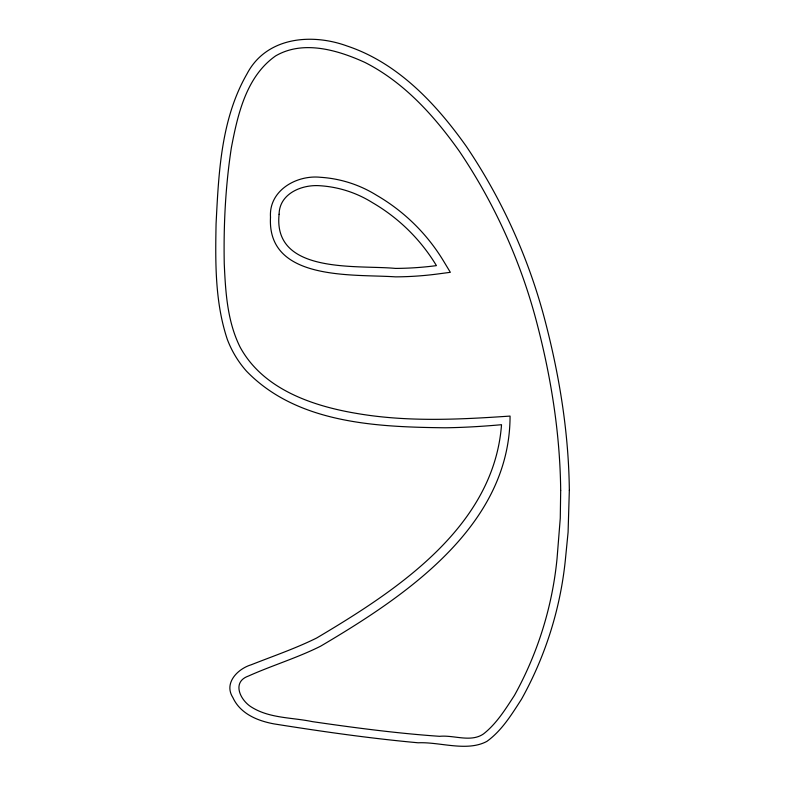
<?xml version="1.0" encoding="UTF-8"?>
<svg xmlns="http://www.w3.org/2000/svg" width="785" height="785" viewBox="0 0 785 785"><rect width="100%" height="100%" fill="white"/><g stroke="black" fill="none" stroke-linecap="round" stroke-linejoin="round"><path stroke-width="1.18" d="M560.686 490.448L560.274 518.178L557.056 558.429A353.672 353.672 0 0 1 514.46 695.373C505.471 709.169 496.562 723.701 483.432 733.975C470.725 742.688 453.799 734.868 439.639 736.32C397.014 733.376 354.624 727.754 312.351 721.631C292.285 717.411 269.971 718.491 251.926 707.373C240.495 700.73 231.212 682.096 248.433 676.052C272.169 665.395 297.319 657.889 320.633 646.173C405.217 596.237 509.965 526.176 510.064 416.079C459.107 419.553 407.503 422.173 356.802 413.45C312.342 405.992 262.985 389.213 240.112 347.137C227.267 321.379 225.53 291.991 224.255 263.731C223.509 225.001 225.472 186.124 231.349 147.815C237.688 114.59 246.186 76.567 275.604 55.921C303.216 39.79 337.727 50.063 364.799 62.368C404.049 82.229 434.233 115.846 459.343 151.25A559.587 559.587 0 0 1 537.705 326.226C551.521 379.852 560.088 435.008 560.686 490.448M569.331 490.321L568.085 532.24L565.426 559.273A362.042 362.042 0 0 1 521.476 699.258C511.643 714.487 501.821 730.658 486.847 741.403C466.879 752.089 439.786 741.766 418.15 742.787C369.863 738.381 321.84 731.492 273.965 723.888C260.865 721.425 247.334 716.597 238.395 706.225A37.131 37.131 0 0 1 232.87 697.551C223.539 683.048 237.757 668.83 251.19 664.787C273.072 656.132 295.445 648.508 316.571 638.058C396.533 590.556 493.853 527.059 501.527 424.705C482.834 426.383 464.102 427.521 445.34 427.786C376.81 427.011 297.25 423.674 246.461 371.128A102.521 102.521 0 0 1 227.307 339.375C214.943 302.294 215.316 262.494 216.071 223.853C218.672 172.975 220.948 119.183 246.951 73.957C266.233 36.934 311.557 33.019 347.068 46.001C397.907 62.898 436.126 103.855 466.359 146.432A568.124 568.124 0 0 1 545.899 323.95C559.891 378.282 568.742 434.144 569.331 490.321M270.501 217.219C266.871 281.707 353.986 273.936 395.463 276.86A335.578 335.578 0 0 0 437.539 274.004L450.345 272.316L443.672 261.258A189.43 189.43 0 0 0 376.82 195.406A120.625 120.625 0 0 0 320.574 177.302C296.661 174.712 268.686 190.441 270.501 217.219M279.097 214.266C272.68 274.838 357.96 264.761 395.434 268.411A326.962 326.962 0 0 0 436.431 265.624A180.982 180.982 0 0 0 372.443 202.648A112.167 112.167 0 0 0 320.035 185.741C302.088 184.308 279.362 193.444 279.097 214.266"/></g></svg>
